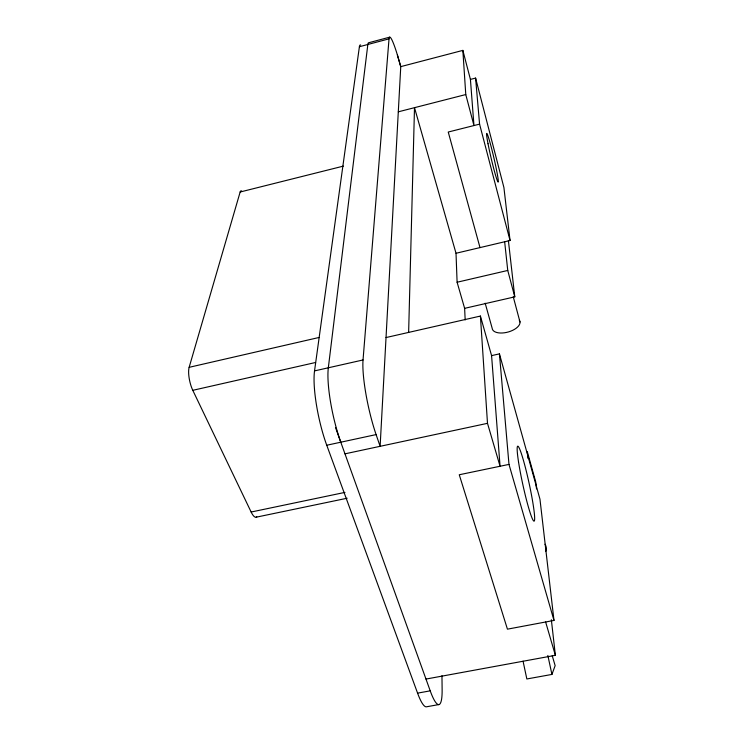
<?xml version="1.0" encoding="UTF-8"?>
<svg xmlns="http://www.w3.org/2000/svg" width="744" height="744" viewBox="0 0 744 744"><rect width="100%" height="100%" fill="white"/><g stroke="black" fill="none" stroke-linecap="round" stroke-linejoin="round"><path stroke-width="1.12" d="M408.633 332.41L414.501 107.675L456.016 253.267L457.104 282.236L464.628 308.342L465.167 319.929M389.028 38.855A33.248 3.497 76 0 1 397.37 54.898L400.756 66.635L380.119 446.316L376.101 434.589A53.596 9.477 77.7 0 1 363.035 359.966L389.028 38.855L359.399 46.723L314.535 370.903A53.27 11.309 77.8 0 0 326.746 445.238L417.579 693.138A48.974 8.788 79.7 0 0 426.479 706.8L438.867 704.568M256.801 516.875A18.888 5.264 78.9 0 1 251.137 512.021L192.789 390.321A15.726 4.78 77.3 0 1 189.143 367.322L240.154 192.008A12.481 2.948 75.5 0 1 241.577 190.948M523.051 661.156L526.845 678.974L551.936 674.427L555.145 665.648L552.234 655.771M389.549 37.2L368.485 42.799A33.164 3.99 75.8 0 0 367.843 44.482L328.327 367.796A53.363 10.788 77.7 0 0 340.789 442.206M462.852 50.387L465.772 94.553L473.956 125.55L470.422 79.413L462.852 50.387L400.756 66.635L397.37 54.898M470.422 79.413L475.593 78.083L503.911 187.535L510.04 240.498L456.016 253.267M398.3 111.823L465.772 94.553M475.593 78.083L479.573 124.136L448.241 132.032L480.001 247.603M240.154 192.008L343.365 166.117M457.104 282.236L507.752 270.453L504.655 241.772M189.143 367.322L319.037 337.478M464.628 308.342L514.774 296.856L508.394 240.563M386.034 337.553L480.41 316.061L491.579 355.623L500.061 466.256L487.497 423.327L480.41 316.061M192.789 390.321L315.596 362.486M314.535 370.903L363.035 359.966M491.579 355.623L499.429 353.874L539.958 499.168L553.982 620.422L507.436 629.164L459.262 474.756L508.98 464.396L499.429 353.874M326.746 445.238L376.101 434.589M344.974 453.84L487.497 423.327M251.137 512.021L344.965 492.389M256.224 517.182L347.15 498.229M425.987 679.067L555.377 655.315L551.351 619.743M417.579 693.138L430.218 690.841A49.048 8.379 79.5 0 0 442.122 689.604L441.964 675.682M335.498 427.493L430.218 690.841M545.631 621.993L555.377 655.315M508.98 464.396L553.982 620.422M485.181 303.208L492.184 328.309A14.294 7.096 -15.1 0 0 508.608 331.889A14.294 7.096 -15.1 0 0 519.303 320.292M513.258 296.772L519.991 322.022M507.752 270.453L514.774 296.856M479.573 124.136L510.04 240.498M547.844 655.445L551.936 674.427M536.536 488.929L535.754 482.038L527.273 451.608L528.008 458.453M545.045 544.236A18.377 11.802 -15.1 0 1 545.761 551.369M359.399 46.723A33.127 4.194 75.8 0 1 360.654 45.012M518.484 461.624A38.409 3.209 77.7 0 0 533.625 520.939A38.409 3.209 77.7 0 0 525.562 468.236A38.409 3.209 77.7 0 0 518.484 461.624M488.018 143.732A25.008 1.376 76.8 0 0 498.034 182.02A25.008 1.376 76.8 0 0 491.356 147.572A25.008 1.376 76.8 0 0 488.018 143.732"/></g></svg>
